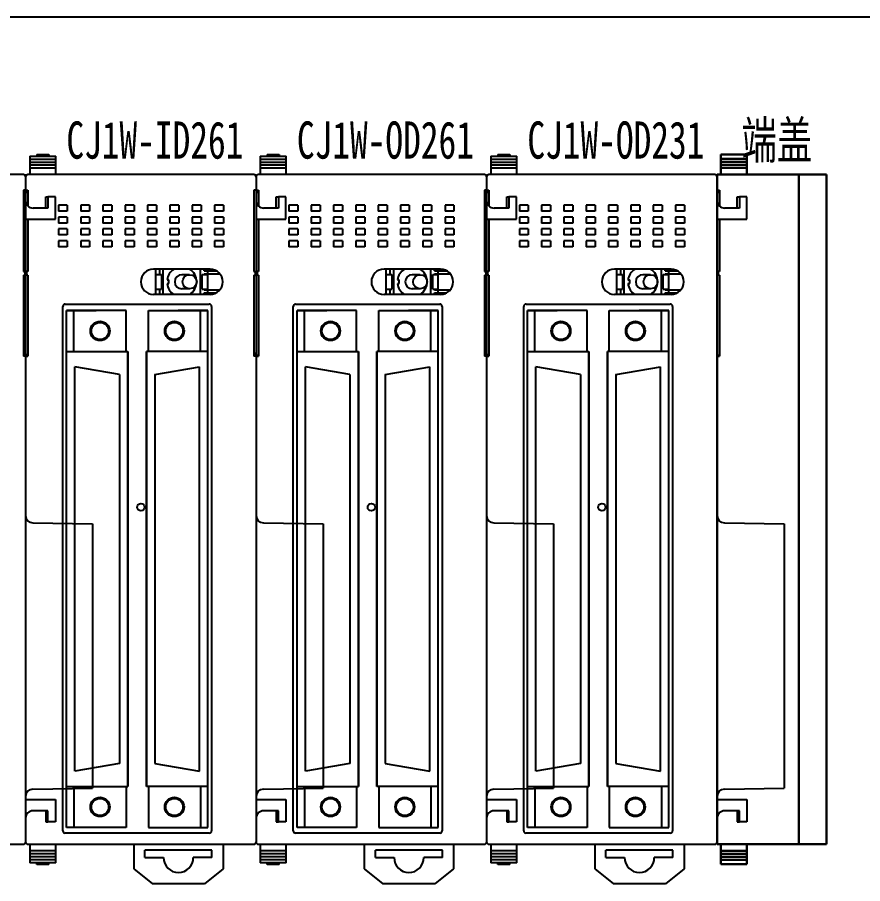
# Model space of a CAD drawing. Header units: millimetres. Extents: x -300 to 4128, y -106 to 2458.
# Drawn here: x 2325.2 to 2438.9, y 1424.6 to 1541 of the extents above; entities that cross this region are included whole.
import ezdxf

# ---------------------------------------------------------------- set-up
doc = ezdxf.new("R2010")
doc.units = ezdxf.units.MM
doc.layers.add('TEXT', color=2, linetype='Continuous')
doc.layers.add('Z_OM_GAIKEI', color=7, linetype='Continuous')
doc.layers.add('Z_OM_OUTLINE', color=7, linetype='Continuous', lineweight=30)
doc.styles.add('ST', font='', dxfattribs={"width": 0.8, "height": 300})
doc.styles.get('ST').set_extended_font_data('SimSun')

# ---------------------------------------------------------------- blocks, each defined once
blk = doc.blocks.new('CJ1W-TER')
at = {"layer": 'Z_OM_OUTLINE'}
for p, q in [((4, 92.7), (0.5, 92.7)), ((0.5, 92.7), (0.5, 90)), ((4, 92.1), (0.5, 92.1)), ((4, 92.7), (4, 90)), ((4, 91.7), (0.5, 91.7)), ((4, 91.3), (0.5, 91.3)), ((4, 90.9), (0.5, 90.9)), ((0, 90), (0, 0)), ((14.7, 90), (0, 90)), ((11, 0), (11, 90)), ((14.7, 0), (14.7, 90)), ((14.7, 0), (0, 0)), ((0.5, -2.7), (0.5, 0)), ((4, -2.7), (4, 0)), ((0.5, -0.9), (4, -0.9)), ((0.5, -1.3), (4, -1.3)), ((0.5, -1.7), (4, -1.7)), ((0.5, -2.1), (4, -2.1)), ((0.5, -2.7), (4, -2.7))]:
    blk.add_line(p, q, dxfattribs=at)
blk = doc.blocks.new('CJ1W-ID261')
at = {"layer": 'Z_OM_GAIKEI'}
for p, q in [((7115.01, 1994.25), (7115.01, 1993.85)), ((7115.01, 1994.25), (7118.51, 1994.25)), ((7115.01, 1993.85), (7115.01, 1993.45)), ((7115.01, 1993.85), (7118.51, 1993.85)), ((7115.96, 1994.45), (7117.56, 1994.45)), ((7115.96, 1994.45), (7115.96, 1994.25)), ((7116.56, 1994.45), (7116.56, 1994.25)), ((7116.96, 1994.45), (7116.96, 1994.25)), ((7117.56, 1994.45), (7117.56, 1994.25)), ((7118.51, 1993.85), (7118.51, 1994.25)), ((7118.51, 1993.45), (7118.51, 1993.85)), ((7115.01, 1993.45), (7115.01, 1993.05)), ((7115.01, 1993.45), (7118.51, 1993.45)), ((7115.01, 1993.05), (7115.01, 1992.65)), ((7115.01, 1993.05), (7118.51, 1993.05)), ((7115.01, 1992.65), (7115.01, 1991.75)), ((7115.01, 1992.65), (7118.51, 1992.65)), ((7118.51, 1993.05), (7118.51, 1993.45)), ((7118.51, 1992.65), (7118.51, 1993.05)), ((7118.51, 1991.75), (7118.51, 1992.65)), ((7114.46, 1991.45), (7114.46, 1902.05)), ((7145.16, 1991.75), (7114.76, 1991.75)), ((7145.46, 1991.45), (7145.46, 1902.05)), ((7114.16, 1989.65), (7114.16, 1978.75)), ((7114.46, 1989.65), (7114.16, 1989.65)), ((7145.46, 1989.65), (7145.76, 1989.65)), ((7145.61, 1989.65), (7145.46, 1989.22)), ((7145.76, 1989.65), (7145.76, 1987.54)), ((7118.86, 1987.65), (7118.86, 1986.85)), ((7120.06, 1987.65), (7118.86, 1987.65)), ((7120.06, 1987.65), (7120.06, 1986.85)), ((7121.86, 1987.65), (7121.86, 1986.85)), ((7123.06, 1987.65), (7121.86, 1987.65)), ((7123.06, 1987.65), (7123.06, 1986.85)), ((7124.86, 1987.65), (7124.86, 1986.85)), ((7126.06, 1987.65), (7124.86, 1987.65)), ((7126.06, 1987.65), (7126.06, 1986.85)), ((7127.86, 1987.65), (7127.86, 1986.85)), ((7129.06, 1987.65), (7127.86, 1987.65)), ((7129.06, 1987.65), (7129.06, 1986.85)), ((7130.86, 1987.65), (7130.86, 1986.85)), ((7132.06, 1987.65), (7130.86, 1987.65)), ((7132.06, 1987.65), (7132.06, 1986.85)), ((7133.86, 1987.65), (7133.86, 1986.85)), ((7135.06, 1987.65), (7133.86, 1987.65)), ((7135.06, 1987.65), (7135.06, 1986.85)), ((7136.86, 1987.65), (7136.86, 1986.85)), ((7138.06, 1987.65), (7136.86, 1987.65)), ((7138.06, 1987.65), (7138.06, 1986.85)), ((7139.86, 1987.65), (7139.86, 1986.85)), ((7141.06, 1987.65), (7139.86, 1987.65)), ((7141.06, 1987.65), (7141.06, 1986.85)), ((7148.16, 1987.25), (7148.16, 1988.75)), ((7148.16, 1987.25), (7148.16, 1988.75)), ((7148.16, 1988.75), (7148.46, 1988.75)), ((7148.16, 1988.75), (7148.46, 1988.75)), ((7148.46, 1988.75), (7148.46, 1987.25)), ((7148.46, 1988.75), (7148.46, 1987.25)), ((7149.46, 1988.75), (7148.46, 1988.75)), ((7149.46, 1988.75), (7148.46, 1988.75)), ((7149.46, 1985.75), (7149.46, 1988.75)), ((7149.46, 1985.75), (7149.46, 1988.75)), ((7120.06, 1986.85), (7118.86, 1986.85)), ((7123.06, 1986.85), (7121.86, 1986.85)), ((7126.06, 1986.85), (7124.86, 1986.85)), ((7129.06, 1986.85), (7127.86, 1986.85)), ((7132.06, 1986.85), (7130.86, 1986.85)), ((7135.06, 1986.85), (7133.86, 1986.85)), ((7138.06, 1986.85), (7136.86, 1986.85)), ((7141.06, 1986.85), (7139.86, 1986.85)), ((7148.46, 1987.25), (7146.46, 1987.25)), ((7148.46, 1987.25), (7146.46, 1987.25)), ((7120.06, 1986.05), (7118.86, 1986.05)), ((7118.86, 1986.05), (7118.86, 1985.25)), ((7120.06, 1986.05), (7120.06, 1985.25)), ((7123.06, 1986.05), (7121.86, 1986.05)), ((7121.86, 1986.05), (7121.86, 1985.25)), ((7123.06, 1986.05), (7123.06, 1985.25)), ((7126.06, 1986.05), (7124.86, 1986.05)), ((7124.86, 1986.05), (7124.86, 1985.25)), ((7126.06, 1986.05), (7126.06, 1985.25)), ((7129.06, 1986.05), (7127.86, 1986.05)), ((7127.86, 1986.05), (7127.86, 1985.25)), ((7129.06, 1986.05), (7129.06, 1985.25)), ((7132.06, 1986.05), (7130.86, 1986.05)), ((7130.86, 1986.05), (7130.86, 1985.25)), ((7132.06, 1986.05), (7132.06, 1985.25)), ((7135.06, 1986.05), (7133.86, 1986.05)), ((7133.86, 1986.05), (7133.86, 1985.25)), ((7135.06, 1986.05), (7135.06, 1985.25)), ((7138.06, 1986.05), (7136.86, 1986.05)), ((7136.86, 1986.05), (7136.86, 1985.25)), ((7138.06, 1986.05), (7138.06, 1985.25)), ((7141.06, 1986.05), (7139.86, 1986.05)), ((7139.86, 1986.05), (7139.86, 1985.25)), ((7141.06, 1986.05), (7141.06, 1985.25)), ((7145.46, 1985.75), (7149.46, 1985.75)), ((7145.46, 1985.75), (7149.46, 1985.75)), ((7145.76, 1985.75), (7145.76, 1978.75)), ((7120.06, 1985.25), (7118.86, 1985.25)), ((7120.06, 1984.45), (7118.86, 1984.45)), ((7118.86, 1984.45), (7118.86, 1983.65)), ((7120.06, 1984.45), (7120.06, 1983.65)), ((7123.06, 1985.25), (7121.86, 1985.25)), ((7123.06, 1984.45), (7121.86, 1984.45)), ((7121.86, 1984.45), (7121.86, 1983.65)), ((7123.06, 1984.45), (7123.06, 1983.65)), ((7126.06, 1985.25), (7124.86, 1985.25)), ((7126.06, 1984.45), (7124.86, 1984.45)), ((7124.86, 1984.45), (7124.86, 1983.65)), ((7126.06, 1984.45), (7126.06, 1983.65)), ((7129.06, 1985.25), (7127.86, 1985.25)), ((7129.06, 1984.45), (7127.86, 1984.45)), ((7127.86, 1984.45), (7127.86, 1983.65)), ((7129.06, 1984.45), (7129.06, 1983.65)), ((7132.06, 1985.25), (7130.86, 1985.25)), ((7132.06, 1984.45), (7130.86, 1984.45)), ((7130.86, 1984.45), (7130.86, 1983.65)), ((7132.06, 1984.45), (7132.06, 1983.65)), ((7135.06, 1985.25), (7133.86, 1985.25)), ((7135.06, 1984.45), (7133.86, 1984.45)), ((7133.86, 1984.45), (7133.86, 1983.65)), ((7135.06, 1984.45), (7135.06, 1983.65)), ((7138.06, 1985.25), (7136.86, 1985.25)), ((7138.06, 1984.45), (7136.86, 1984.45)), ((7136.86, 1984.45), (7136.86, 1983.65)), ((7138.06, 1984.45), (7138.06, 1983.65)), ((7141.06, 1985.25), (7139.86, 1985.25)), ((7141.06, 1984.45), (7139.86, 1984.45)), ((7139.86, 1984.45), (7139.86, 1983.65)), ((7141.06, 1984.45), (7141.06, 1983.65)), ((7120.06, 1983.65), (7118.86, 1983.65)), ((7123.06, 1983.65), (7121.86, 1983.65)), ((7126.06, 1983.65), (7124.86, 1983.65)), ((7129.06, 1983.65), (7127.86, 1983.65)), ((7132.06, 1983.65), (7130.86, 1983.65)), ((7135.06, 1983.65), (7133.86, 1983.65)), ((7138.06, 1983.65), (7136.86, 1983.65)), ((7141.06, 1983.65), (7139.86, 1983.65)), ((7120.06, 1982.85), (7118.86, 1982.85)), ((7118.86, 1982.85), (7118.86, 1982.05)), ((7120.06, 1982.05), (7118.86, 1982.05)), ((7120.06, 1982.85), (7120.06, 1982.05)), ((7123.06, 1982.85), (7121.86, 1982.85)), ((7121.86, 1982.85), (7121.86, 1982.05)), ((7123.06, 1982.05), (7121.86, 1982.05)), ((7123.06, 1982.85), (7123.06, 1982.05)), ((7126.06, 1982.85), (7124.86, 1982.85)), ((7124.86, 1982.85), (7124.86, 1982.05)), ((7126.06, 1982.05), (7124.86, 1982.05)), ((7126.06, 1982.85), (7126.06, 1982.05)), ((7129.06, 1982.85), (7127.86, 1982.85)), ((7127.86, 1982.85), (7127.86, 1982.05)), ((7129.06, 1982.05), (7127.86, 1982.05)), ((7129.06, 1982.85), (7129.06, 1982.05)), ((7132.06, 1982.85), (7130.86, 1982.85)), ((7130.86, 1982.85), (7130.86, 1982.05)), ((7132.06, 1982.05), (7130.86, 1982.05)), ((7132.06, 1982.85), (7132.06, 1982.05)), ((7135.06, 1982.85), (7133.86, 1982.85)), ((7133.86, 1982.85), (7133.86, 1982.05)), ((7135.06, 1982.05), (7133.86, 1982.05)), ((7135.06, 1982.85), (7135.06, 1982.05)), ((7138.06, 1982.85), (7136.86, 1982.85)), ((7136.86, 1982.85), (7136.86, 1982.05)), ((7138.06, 1982.05), (7136.86, 1982.05)), ((7138.06, 1982.85), (7138.06, 1982.05)), ((7141.06, 1982.85), (7139.86, 1982.85)), ((7139.86, 1982.85), (7139.86, 1982.05)), ((7141.06, 1982.05), (7139.86, 1982.05)), ((7141.06, 1982.85), (7141.06, 1982.05)), ((7114.16, 1978.75), (7114.46, 1978.75)), ((7114.33, 1978.75), (7114.33, 1978.25)), ((7139.26, 1979.05), (7131.66, 1979.05)), ((7131.96, 1975.65), (7131.96, 1979.05)), ((7131.96, 1978.35), (7132.71, 1978.35)), ((7132.46, 1979.05), (7132.46, 1978.35)), ((7132.71, 1978.35), (7132.71, 1976.35)), ((7132.96, 1975.65), (7132.96, 1979.05)), ((7137.96, 1975.65), (7137.96, 1979.05)), ((7138.21, 1978.35), (7138.96, 1978.35)), ((7138.21, 1976.35), (7138.21, 1978.35)), ((7138.46, 1978.82), (7138.46, 1979.05)), ((7138.46, 1978.82), (7140.12, 1978.82)), ((7138.46, 1978.35), (7138.46, 1978.42)), ((7138.46, 1978.42), (7140.58, 1978.42)), ((7138.96, 1975.65), (7138.96, 1979.05)), ((7145.76, 1978.75), (7145.46, 1978.75)), ((7145.58, 1978.75), (7145.58, 1978.25)), ((7114.16, 1978.25), (7114.16, 1967.35)), ((7114.16, 1978.25), (7114.46, 1978.25)), ((7133.47, 1977.6), (7133.71, 1977.6)), ((7133.71, 1977.1), (7133.71, 1977.6)), ((7136.51, 1978.3), (7135.46, 1978.3)), ((7145.76, 1978.25), (7145.46, 1978.25)), ((7145.76, 1978.25), (7145.76, 1967.35)), ((7131.96, 1976.35), (7132.71, 1976.35)), ((7132.46, 1976.35), (7132.46, 1975.65)), ((7133.47, 1977.1), (7133.71, 1977.1)), ((7136.51, 1976.4), (7135.46, 1976.4)), ((7138.21, 1976.35), (7138.96, 1976.35)), ((7138.46, 1976.28), (7138.46, 1976.35)), ((7138.46, 1976.28), (7140.57, 1976.28)), ((7139.26, 1975.65), (7131.66, 1975.65)), ((7138.46, 1975.65), (7138.46, 1975.88)), ((7138.46, 1975.88), (7140.1, 1975.88)), ((7119.46, 1903.55), (7119.46, 1974.05)), ((7119.76, 1974.35), (7139.16, 1974.35)), ((7139.46, 1974.05), (7139.46, 1903.55)), ((7119.96, 1904.01), (7119.96, 1973.49)), ((7119.96, 1904.01), (7119.96, 1973.49)), ((7119.96, 1973.49), (7123.96, 1973.49)), ((7127.96, 1973.49), (7119.96, 1973.49)), ((7120.96, 1967.99), (7120.96, 1973.49)), ((7127.96, 1967.99), (7127.96, 1973.49)), ((7130.96, 1973.49), (7138.96, 1973.49)), ((7130.96, 1967.99), (7130.96, 1973.49)), ((7138.96, 1973.49), (7134.96, 1973.49)), ((7137.96, 1967.99), (7137.96, 1973.49)), ((7138.96, 1904.01), (7138.96, 1973.49)), ((7138.96, 1904.01), (7138.96, 1973.49)), ((7119.96, 1967.99), (7128.21, 1967.99)), ((7119.96, 1967.99), (7128.21, 1967.99)), ((7128.21, 1909.51), (7128.21, 1967.99)), ((7128.21, 1967.99), (7128.21, 1909.51)), ((7130.71, 1909.51), (7130.71, 1967.99)), ((7130.71, 1967.99), (7130.71, 1909.51)), ((7138.96, 1967.99), (7130.71, 1967.99)), ((7138.96, 1967.99), (7130.71, 1967.99)), ((7114.46, 1967.35), (7114.16, 1967.35)), ((7114.31, 1967.35), (7114.46, 1967.79)), ((7145.61, 1967.35), (7145.46, 1967.78)), ((7145.46, 1967.35), (7145.76, 1967.35)), ((7121.08, 1911.59), (7121.08, 1965.91)), ((7127.08, 1964.91), (7121.08, 1965.91)), ((7131.83, 1964.91), (7137.83, 1965.91)), ((7137.83, 1911.59), (7137.83, 1965.91)), ((7127.08, 1964.91), (7127.08, 1912.59)), ((7131.83, 1964.91), (7131.83, 1912.59)), ((7146.44, 1944.94), (7154.46, 1944.8)), ((7154.46, 1944.8), (7154.46, 1909.31)), ((7154.46, 1944.15), (7154.46, 1927.05)), ((7154.46, 1927.05), (7154.46, 1909.95)), ((7127.08, 1912.59), (7121.08, 1911.59)), ((7131.83, 1912.59), (7137.83, 1911.59)), ((7119.96, 1909.51), (7128.21, 1909.51)), ((7119.96, 1909.51), (7128.21, 1909.51)), ((7120.96, 1909.51), (7120.96, 1904.01)), ((7127.96, 1909.51), (7127.96, 1904.01)), ((7138.96, 1909.51), (7130.71, 1909.51)), ((7138.96, 1909.51), (7130.71, 1909.51)), ((7130.96, 1909.51), (7130.96, 1904.01)), ((7137.96, 1909.51), (7137.96, 1904.01)), ((7146.44, 1909.17), (7154.46, 1909.31)), ((7145.46, 1907.75), (7149.46, 1907.75)), ((7145.46, 1907.75), (7149.46, 1907.75)), ((7149.46, 1907.75), (7149.46, 1904.75)), ((7149.46, 1907.75), (7149.46, 1904.75)), ((7148.46, 1906.25), (7146.46, 1906.25)), ((7148.46, 1906.25), (7146.46, 1906.25)), ((7148.16, 1906.25), (7148.16, 1904.75)), ((7148.16, 1906.25), (7148.16, 1904.75)), ((7148.46, 1904.75), (7148.46, 1906.25)), ((7148.46, 1904.75), (7148.46, 1906.25)), ((7123.96, 1904.01), (7119.96, 1904.01)), ((7127.96, 1904.01), (7119.96, 1904.01)), ((7130.96, 1904.01), (7138.96, 1904.01)), ((7134.96, 1904.01), (7138.96, 1904.01)), ((7148.16, 1904.75), (7148.46, 1904.75)), ((7148.16, 1904.75), (7148.46, 1904.75)), ((7149.46, 1904.75), (7148.46, 1904.75)), ((7149.46, 1904.75), (7148.46, 1904.75)), ((7139.16, 1903.25), (7119.76, 1903.25)), ((7114.76, 1901.75), (7145.16, 1901.75)), ((7115.01, 1901.75), (7115.01, 1900.85)), ((7118.51, 1900.85), (7118.51, 1901.75)), ((7129.01, 1901.75), (7129.01, 1898.45)), ((7141.01, 1901.75), (7141.01, 1898.45)), ((7118.51, 1900.85), (7115.01, 1900.85)), ((7115.01, 1900.85), (7115.01, 1900.45)), ((7118.51, 1900.45), (7115.01, 1900.45)), ((7115.01, 1900.45), (7115.01, 1900.05)), ((7118.51, 1900.45), (7118.51, 1900.85)), ((7118.51, 1900.05), (7118.51, 1900.45)), ((7139.51, 1900.95), (7130.51, 1900.95)), ((7130.51, 1899.95), (7130.51, 1900.95)), ((7139.51, 1899.95), (7139.51, 1900.95)), ((7118.51, 1900.05), (7115.01, 1900.05)), ((7115.01, 1900.05), (7115.01, 1899.65)), ((7118.51, 1899.65), (7115.01, 1899.65)), ((7115.01, 1899.65), (7115.01, 1899.25)), ((7118.51, 1899.25), (7115.01, 1899.25)), ((7115.96, 1899.05), (7115.96, 1899.25)), ((7116.56, 1899.05), (7116.56, 1899.25)), ((7116.96, 1899.05), (7116.96, 1899.25)), ((7117.56, 1899.05), (7117.56, 1899.25)), ((7118.51, 1899.65), (7118.51, 1900.05)), ((7118.51, 1899.25), (7118.51, 1899.65)), ((7130.51, 1899.95), (7133.01, 1899.95)), ((7139.51, 1899.95), (7137.01, 1899.95)), ((7117.56, 1899.05), (7115.96, 1899.05)), ((7129.01, 1898.45), (7131.51, 1896.45)), ((7141.01, 1898.45), (7138.51, 1896.45)), ((7138.51, 1896.45), (7131.51, 1896.45))]:
    blk.add_line(p, q, dxfattribs=at)
for centre, radius in [((7136.51, 1977.35), 0.95), ((7124.46, 1970.74), 1.3), ((7124.46, 1970.74), 1.15), ((7134.46, 1970.74), 1.3), ((7134.46, 1970.74), 1.15), ((7129.96, 1947.05), 0.5), ((7124.46, 1906.76), 1.3), ((7124.46, 1906.76), 1.15), ((7134.46, 1906.76), 1.3), ((7134.46, 1906.76), 1.15)]:
    blk.add_circle(centre, radius, dxfattribs=at)
for centre, radius, start, end in [((7114.76, 1991.45), 0.3, 90, 180), ((7145.16, 1991.45), 0.3, 0, 90), ((7145.16, 1991.45), 0.3, 0, 90), ((7146.46, 1988.25), 1, 180, 270), ((7146.46, 1988.25), 1, 180, 270), ((7131.66, 1977.35), 1.7, 90, 270), ((7135.46, 1977.35), 2, 121.5917, 172.8192), ((7135.46, 1977.35), 2, 301.9832, 58.4083), ((7139.26, 1977.35), 1.7, 270, 90), ((7135.46, 1977.35), 0.95, 90, 270), ((7135.46, 1977.35), 2, 187.1808, 238.0168), ((7119.76, 1974.05), 0.3, 90, 180), ((7139.16, 1974.05), 0.3, 0, 90), ((7146.46, 1945.94), 1, 180.0001, 269.0001), ((7146.46, 1908.17), 1, 91, 180), ((7146.46, 1905.25), 1, 90, 180), ((7146.46, 1905.25), 1, 90, 180), ((7119.76, 1903.55), 0.3, 180, 270), ((7139.16, 1903.55), 0.3, 270, 0), ((7114.76, 1902.05), 0.3, 180, 270), ((7145.16, 1902.05), 0.3, 270, 0), ((7145.16, 1902.05), 0.3, 270, 0), ((7135.01, 1899.95), 2, 180, 0)]:
    blk.add_arc(centre, radius, start, end, dxfattribs=at)

msp = doc.modelspace()

# ---------------------------------------------------------------- linework, layer by layer
msp.add_line((3146.743, 1541.019), (2046.126, 1541.019))

# ---------------------------------------------------------------- block references
for name, p in [('CJ1W-ID261', (-4819.185, -471.876)), ('CJ1W-ID261', (-4788.185, -471.876)), ('CJ1W-ID261', (-4757.185, -471.876)), ('CJ1W-ID261', (-4726.185, -471.876)), ('CJ1W-TER', (2419.272, 1429.878))]:
    msp.add_blockref(name, p)

# ---------------------------------------------------------------- texts
at = {"layer": 'TEXT', "color": 0, "style": 'ST', "width": 0.7}
for s, p in [('端盖', (2422.536, 1522.026)), ('CJ1W-ID261 ', (2331.753, 1522.025)), ('CJ1W-OD261', (2362.753, 1522.026)), ('CJ1W-OD231', (2393.753, 1522.026))]:
    msp.add_text(s, height=5, dxfattribs=at).set_placement(p)

doc.saveas('drawing.dxf')
